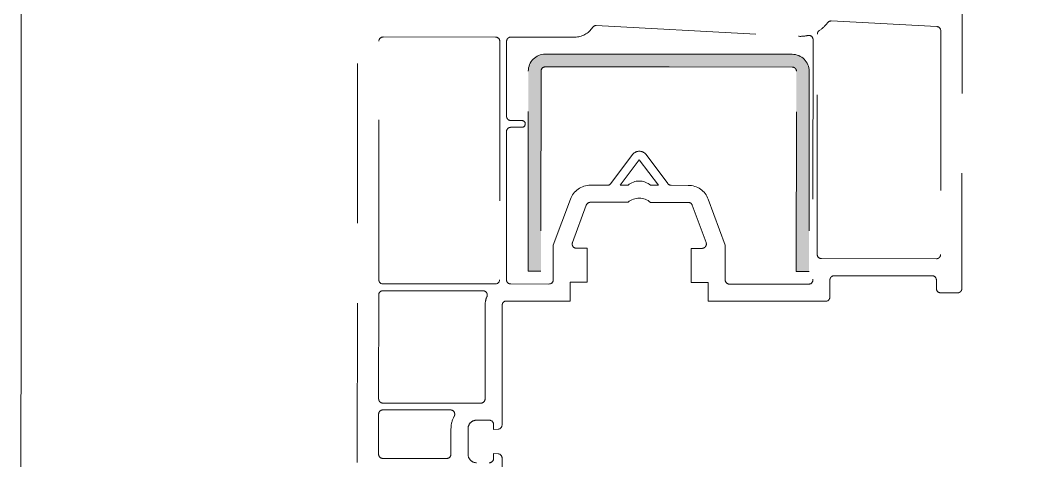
# Model space of a CAD drawing. Header units: millimetres. Extents: x 0 to 145404, y 0 to 194550.
# Drawn here: x 61705.4 to 61825, y 21634.3 to 21686 of the extents above; entities that cross this region are included whole.
import ezdxf

# ---------------------------------------------------------------- set-up
doc = ezdxf.new("R2010")
doc.units = ezdxf.units.MM
doc.linetypes.add('HIDDEN2', pattern=[0.1875, 0.125, -0.0625])
for name, color, linetype, lineweight in [('АР - детали окон', 152, 'Continuous', 0), ('АР - Окна', 150, 'Continuous', 9), ('АР - окна - открывание', 251, 'Continuous', 5)]:
    doc.layers.add(name, color=color, linetype=linetype, lineweight=lineweight)

# ---------------------------------------------------------------- blocks, each defined once
blk = doc.blocks.new('блок балконный дверной с проходом 750мм')
at = {"layer": 'АР - окна - открывание', "linetype": 'HIDDEN2', "lineweight": 0, "ltscale": 150}
h = blk.add_hatch(color=252, dxfattribs=at)
h.dxf.hatch_style = 1
edge = h.paths.add_edge_path()
edge.add_line((-76.10213336188463, -57.50027851917574), (-61.56135072488541, -57.50027851917574))
edge.add_arc((-61.56147280767892, -57.00027942630609), 0.4999991077738858, 270.0139896827415, 360.0000001990996)
edge.add_line((-61.06147369990504, -57.00027942456862), (-61.06147369991231, -33.50032197807948))
edge.add_line((-61.06147369991231, -33.50032197807948), (-59.56147641609277, -33.50032197807948))
edge.add_line((-59.56147641609277, -33.50032197807948), (-59.56147641609277, -57.00027942456862))
edge.add_arc((-61.56147279763606, -57.00027942517561), 1.999996381543291, -89.99650286696777, 1.73890839505475e-08, ccw=False)
edge.add_line((-61.56135072488541, -59.00027580299346), (-76.10213336188463, -59.00027580299346))
edge.add_line((-76.10213336188463, -59.00027580299346), (-90.56142028167233, -59.00027580299528))
edge.add_arc((-90.56142028167051, -57.00027942457226), 1.99999637842302, 179.9999999999479, 269.9999999999479, ccw=False)
edge.add_line((-92.56141666009353, -57.00027942457044), (-92.56141666009353, -33.5003219780813))
edge.add_line((-92.56141666009353, -33.5003219780813), (-91.06141937627399, -33.5003219780813))
edge.add_line((-91.06141937627399, -33.5003219780813), (-91.06141937627399, -57.00027942457044))
edge.add_arc((-90.56142028167051, -57.00027942457226), 0.4999990946034814, 179.9999999997916, 269.9999999997916)
edge.add_line((-90.56142028167233, -57.50027851917574), (-76.10213336188463, -57.50027851917574))
at = {"layer": 'АР - детали окон', "color": 251}
blk.add_lwpolyline([(-950.000098820652, 79.99791722252277), (-900.000098820652, 79.99791722252277), (-900.000098820652, 149.9979172225228), (-50.00009882065217, 149.9979172225228), (-50.00009882065217, 79.99791722252277), (-9.882065216970659e-05, 79.99791722252277), (-9.882065216970659e-05, -250.0020827774772), (-950.000098820652, -250.0020827774771)], close=True, dxfattribs=at)
at = {"layer": 'АР - окна - открывание', "color": 252, "linetype": 'HIDDEN2', "lineweight": 0, "ltscale": 150}
for points in [[(-110.5160424286078, -73.17188785275565), (-110.5160664282812, -31.50032551397661, -0.414213731059474), (-110.0160677071326, -31.00032650504389), (-108.0160705817907, -31.00032650505116, -0.4142135623730951), (-107.5160718606421, -31.50032522619793), (-107.5160718606421, -32.50032330876664, 0.4142133840902219), (-107.0160725904861, -33.000322883476), (-95.51609352117521, -33.00032988328374, 0.4142137406559211), (-95.01609449549142, -32.50033116260263), (-95.01609449549142, -30.50032703697823, -0.4142135623730951), (-94.51609577434283, -30.00032831583147), (-80.71611738968932, -30.00032831583874), (-80.71611738968932, -32.2003243322836), (-78.71612101126811, -32.2003243322836), (-78.71612101126811, -36.20031408888306), (-79.99774174761114, -36.20031408889034, 0.5223602831779204), (-80.46661566739203, -36.87397033941514), (-78.8369890333488, -41.2739672515111, 0.3137494600325467), (-78.36811449749075, -41.60031031057795), (-73.9389996618047, -41.60031031057795, 0.3779650000000018), (-71.29325245254586, -41.60031031057068), (-66.86415261717775, -41.60031031057795, 0.3137494600325357), (-66.39527808085404, -41.27396725151837), (-64.7656514468108, -36.87397033942241, 0.5223602831779198), (-65.23452536706463, -36.20031408889034), (-66.516146102942, -36.20031408888306), (-66.516146102942, -32.2003243322836), (-64.51614972451353, -32.2003243322836), (-64.51614972451353, -30.00032831583692), (-57.01616293196275, -30.00032831583692, 0.4142136248932759), (-56.51616421081417, -29.50032948805372), (-56.51616721106984, -15.44601810882912, -0.3888803697501749), (-56.05974037259875, -14.94791825178098), (-55.51616602160357, -14.90036465892288), (-55.51616602160357, -15.50035494571082, 0.4142135623730951), (-55.01616730046226, -16.00035366686487), (-53.51616889626166, -16.00035366686487, 0.4142135623730951), (-52.51617145397177, -15.00035622457133), (-52.51617145397177, -12.0003601630963, 0.4142135623730951), (-53.51616889626166, -11.00036272080277)], [(-55.01616711885436, -11.00036272079549, 0.4142135623730951), (-55.51616602206923, -11.5003616240231), (-55.51616602160357, -12.10035172874476), (-56.05975173191837, -12.05278914165527, -0.3888761047889064), (-56.51616421081417, -11.55469776008638), (-56.51616421082144, -9.500365063524697, -0.4142135623730951)], [(-39.51619499421213, -11.00036181229942), (-39.51619499327353, -67.50033679357901, -0.4142135623730951)]]:
    blk.add_lwpolyline(points, format="xyb", dxfattribs=at)
for points in [[(-50.4567630939564, -17.2003514941064, -0.5718902783057536), (-50.89382123142423, -16.45749555069258, 0.1274789111112957), (-50.51617507555056, -15.00035619709732), (-50.51617507555056, -12.00036053655666, -0.4142135623730951), (-50.01617635440198, -11.50036181540989), (-42.51618918839085, -11.50036181540807, -0.4142135623730951), (-42.01619046724954, -12.00036053655484), (-42.01619046724954, -16.70035277295963, -0.4142135623730951), (-42.51618918839085, -17.20035149410458)], [(-54.51616783240024, -29.50033003148044), (-54.5161698324082, -18.50034885724043, -0.4142136156264128), (-54.01617111126689, -18.00035004528971), (-42.51618918839085, -18.00035004528789, -0.4142135623730951), (-42.01619046724954, -18.50034876643466), (-42.01619046724954, -30.70032742192987, -0.4142135623730951), (-42.51618918839085, -31.20032614307664), (-54.26662304722413, -31.20032614307846, -0.5405750318884612), (-54.72487952983647, -30.5003275827369, 0.1032438360558487)], [(-92.40498822394875, -61.20786280552991, -0.4814801107898689), (-93.01609811707021, -60.72036550827605), (-93.01609811707021, -32.50032341541035, -0.4142135623730951), (-92.5160993959289, -32.00032469426358), (-83.21611248926638, -32.00032469426358, -0.4142135623730951), (-82.71611376812507, -32.50032341540853), (-82.71611376812507, -36.55878543964926), (-80.71248299328727, -41.96859303189947, 0.3137490212917867), (-78.36811616642808, -43.60030668900279), (-76.36611849629116, -43.60030968925301, -0.2360675819971982), (-75.96612000394089, -43.80030931005265), (-73.41612460860051, -47.20030317051013, 0.5000000000003287), (-71.8161275057646, -47.20030317004446), (-69.26613087875012, -43.80030766766711, -0.2360679774990761), (-68.86612892188714, -43.60030668900279), (-66.86415469403437, -43.60030668900279, 0.3137494327936865), (-64.5197841209374, -41.96859303189947), (-62.5161533460996, -36.55878543964926), (-62.5161533460996, -32.50032341540853, -0.4142135623730951), (-62.01615462495101, -32.00032469426176), (-57.51613102662668, -32.00032469426176, -0.4142135623730951), (-57.01613230548537, -32.50032341540853), (-57.01613230548537, -49.90033865479407, -0.4142135623730951), (-57.51613102662668, -50.40033737547517), (-58.81616004629177, -50.40033737547517, 0.9999999999999998), (-58.81616004629177, -51.20033592712596), (-57.51613102662668, -51.20033592712414, -0.4142135623730951), (-57.01613230548537, -51.70033464827091), (-57.01613230548537, -60.50031946007246, -0.4142135623730951), (-57.51613102662668, -61.00031818121923), (-65.01611724455142, -61.00031818121923, 0.2531711279393058), (-67.10870737340156, -62.13244965649599, -0.2671472280829498), (-67.55339327667025, -62.35819066720276), (-91.30675921225338, -61.11332897679338, 0.0692230000000002)], [(-55.71613503315166, -61.00031818121923, -0.4142135623730951), (-56.21613375430024, -60.50031946007246), (-56.21613375430024, -32.50032341540853, -0.4142135623730951), (-55.71613503315166, -32.00032469426176), (-42.51618918839085, -32.00032469425994, -0.4142135623730951), (-42.01619046724227, -32.50032341540671), (-42.01619046724227, -60.50031946007246, -0.4142135623730951), (-42.51618918839085, -61.00031818121923)], [(-76.10213336188463, -57.50027851917574), (-61.56135072488541, -57.50027851917574, 0.4141420506258557), (-61.06147369990504, -57.00027942456862), (-61.06147369991231, -33.50032197807948), (-59.56147641609277, -33.50032197807948), (-59.56147641609277, -57.00027942456862, -0.4141956854021884), (-61.56135072488541, -59.00027580299346), (-76.10213336188463, -59.00027580299346), (-90.56142028167233, -59.00027580299528, -0.4142135623730951), (-92.56141666009353, -57.00027942457044), (-92.56141666009353, -33.5003219780813), (-91.06141937627399, -33.5003219780813), (-91.06141937627399, -57.00027942457044, 0.4142135623730951), (-90.56142028167233, -57.50027851917574)], [(-94.01609649021702, -35.00032726194721, -0.4142133888067069), (-93.51609721167915, -35.50032683664929), (-93.51609721167915, -61.36618920100253, -0.2504918936243434), (-93.73831921011151, -61.78192803383197, 0.0852999488735106), (-94.72115383195342, -62.71460281253192, -0.2504917592246894), (-95.14795247472648, -62.91476175579217), (-107.5422212044941, -62.26520592266414, -0.3989593756714407), (-108.0160529551504, -61.76589175636244), (-108.0160689552431, -35.50031878770849, -0.4142139143587452), (-107.516069437821, -35.00031926190084)], [(-71.29325245255313, -43.60030668900279), (-70.36612813167449, -43.60030668900279), (-72.61612605741539, -46.60030425689027), (-74.86612398315629, -43.60030668900279), (-73.93899966181198, -43.60030668900279, 0.3779649999999959)]]:
    blk.add_lwpolyline(points, format="xyb", close=True, dxfattribs=at)
at = {"layer": 'АР - окна - открывание', "color": 252, "linetype": 'HIDDEN2', "lineweight": 0, "ltscale": 75}
blk.add_arc((-50.5144568612377, -0.0003663423633781804), 839.7754183786165, 180, 270, dxfattribs=at)
blk = doc.blocks.new('Квартира 1К 6300 тип 38-1')
at = {"layer": 'АР - Окна', "xscale": -1, "rotation": 180}
blk.add_blockref('блок балконный дверной с проходом 750мм', (5260.000098817982, -6400.002082780236), dxfattribs=at)
blk = doc.blocks.new('H_Section_2')
at = {"rotation": 56.96711930257281}
blk.add_blockref('Квартира 1К 6300 тип 38-1', (1542.844904627651, -12633.07270854362, 1.164974482949688e-09), dxfattribs=at)

msp = doc.modelspace()

# ---------------------------------------------------------------- block references
at = {"xscale": -1, "rotation": 56.92792192093123}
msp.add_blockref('H_Section_2', (57225.46005968036, 36206.1139151171, 1.044764153914768e-07), dxfattribs=at)

doc.saveas('drawing.dxf')
